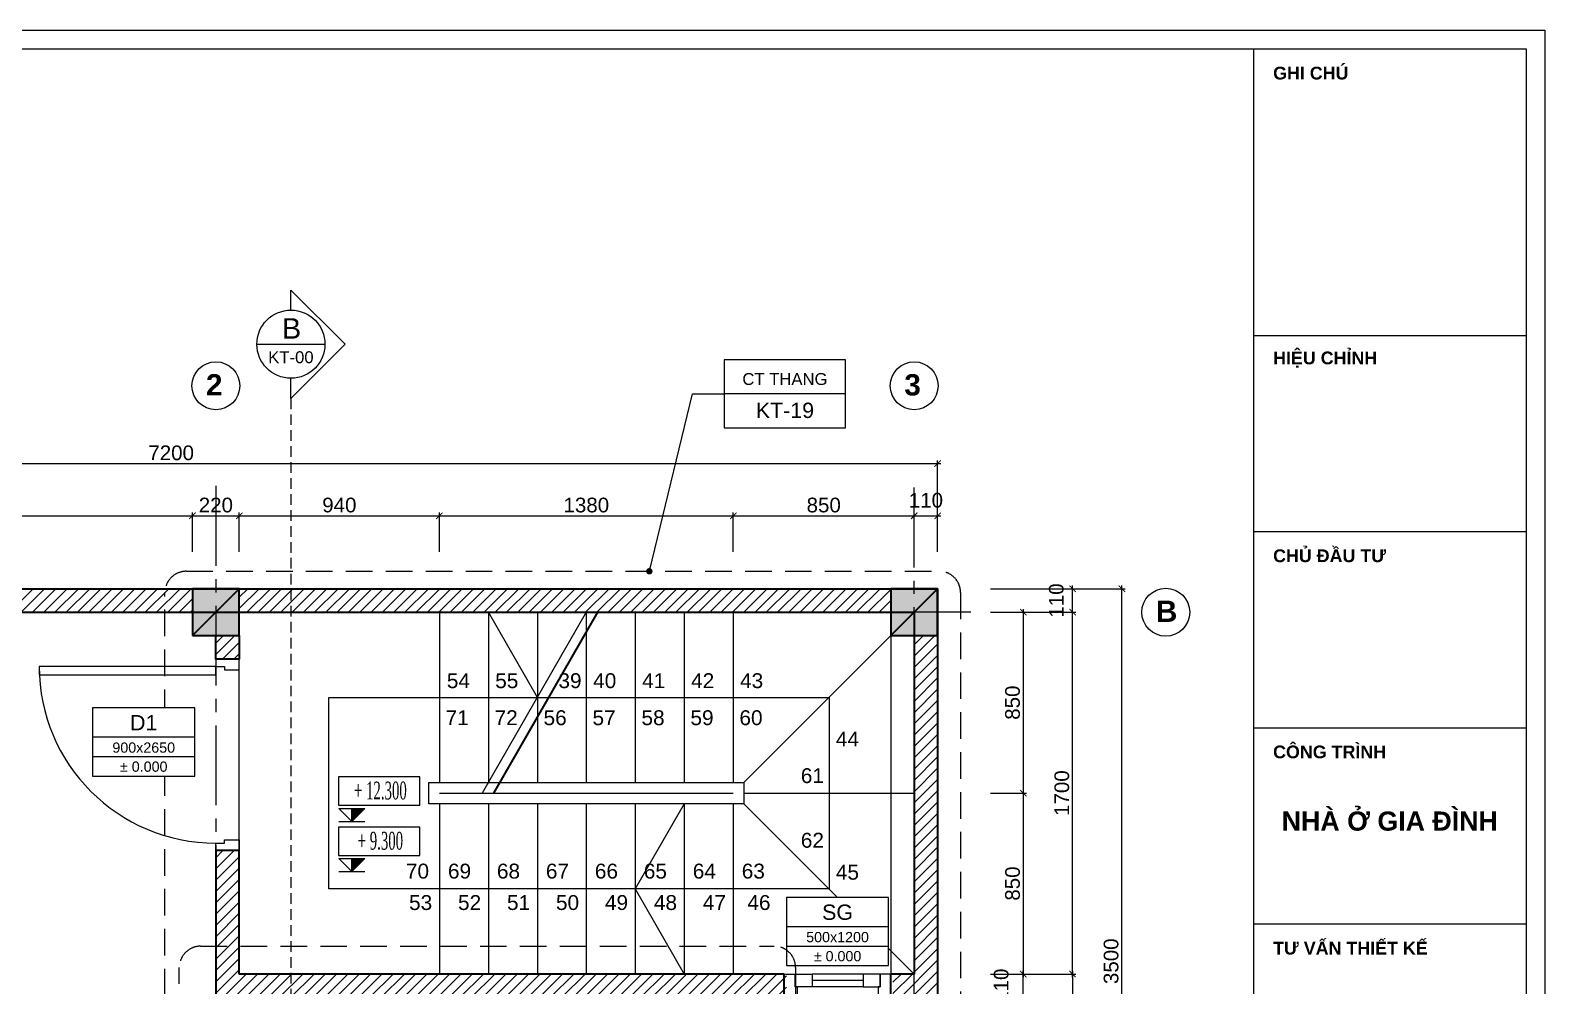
# Model space of a CAD drawing. Header units: millimetres. Extents: x 522695 to 636011, y 461124 to 505319.
# Drawn here: x 566806 to 573919, y 465545 to 470034 of the extents above; entities that cross this region are included whole.
import ezdxf
from ezdxf.enums import TextEntityAlignment as Align

# ---------------------------------------------------------------- set-up
doc = ezdxf.new("R2010")
doc.units = ezdxf.units.MM
doc.header["$LTSCALE"] = 500
doc.header["$MEASUREMENT"] = 0
doc.linetypes.add('CENTER2', pattern=[1.125, 0.75, -0.125, 0.125, -0.125])
doc.linetypes.add('DASHED2', pattern=[0.375, 0.25, -0.125])
doc.layers.get('0').update_dxf_attribs({"linetype": 'CONTINUOUS'})
doc.layers.get('DEFPOINTS').update_dxf_attribs({"color": 250, "linetype": 'CONTINUOUS'})
for name, color, linetype, lineweight in [('DH_CAT', 3, 'CONTINUOUS', 35), ('DH_HATCH', 250, 'CONTINUOUS', 5), ('DH_KHUAT', 149, 'DASHED2', 9), ('DH_KTHUOC', 8, 'CONTINUOUS', 5), ('DH_NOITHAT', 252, 'CONTINUOUS', 9), ('DH_TEXT', 4, 'CONTINUOUS', 13), ('DH_THAY', 4, 'CONTINUOUS', 13), ('DH_TRUC', 251, 'CENTER2', 5), ('TEXT', 3, 'CONTINUOUS', 25)]:
    doc.layers.add(name, color=color, linetype=linetype, lineweight=lineweight)
doc.layers.add('E_Thay', color=33, linetype='CONTINUOUS')
doc.layers.add('IN', color=5, linetype='CONTINUOUS')
doc.styles.add('arial', font='arial.ttf')
doc.styles.add('DH_ARIAL_B', font='arialbd.ttf')
doc.styles.add('DH_KITHUOC', font='arial.ttf')
doc.styles.add('ROMANSssss', font='vntimeh.shx', dxfattribs={"width": 0.55})
doc.dimstyles.new('DH_100s', dxfattribs={"dimtxt": 230, "dimasz": 100, "dimexe": 50, "dimexo": 0, "dimgap": 50, "dimtad": 1, "dimdec": 0, "dimzin": 0, "dimdsep": 46, "dimtxsty": 'DH_KITHUOC', "dimblk1": 'ARCHTICK', "dimblk2": 'ARCHTICK', "dimsah": 1, "dimcen": 90, "dimdle": 50, "dimclrd": 8, "dimclre": 8, "dimclrt": 4, "dimadec": 0, "dimazin": 0, "dimtfac": 100, "dimtdec": 0, "dimtofl": 0, "dimtmove": 2, "dimatfit": 3, "dimldrblk": 'ARCHTICK', "dimfxl": 1, "dimtolj": 2, "dimtzin": 0, "dimarcsym": 0})

# ---------------------------------------------------------------- blocks, each defined once
blk = doc.blocks.new('KHUNGTEN_A3')
at = {"color": 3}
blk.add_lwpolyline([(0, 14850), (21000, 14850), (21000, 0), (0, 0)], close=True, dxfattribs=at)
blk.add_lwpolyline([(380, 14704), (20854, 14704), (20854, 146), (380, 146)], close=True)
for points in [[(18720, 14704), (18720, 146)], [(18720, 12461), (20854, 12461)], [(18720, 10924), (20854, 10924)], [(18720, 9388), (20854, 9388)], [(18720, 7851), (20854, 7851)]]:
    blk.add_lwpolyline(points)
at = {"layer": 'DH_TEXT', "width": 1830.82, "style": 'DH_ARIAL_B'}
for s, insert, char_height, attachment_point in [('GHI CHÚ', (18874, 14514), 100, 4), ('HIỆU CHỈNH', (18874, 12271), 100, 4), ('CHỦ ĐẦU TƯ', (18874, 10734), 100, 4), ('CÔNG TRÌNH', (18874, 9198), 100, 4), ('NHÀ Ở GIA ĐÌNH', (19787, 8656), 150, 5), ('TƯ VẤN THIẾT KẾ', (18874, 7661), 100, 4)]:
    blk.add_mtext(s, dxfattribs=dict(at, insert=insert, char_height=char_height, attachment_point=attachment_point))
blk = doc.blocks.new('*U17')
for p, q in [((-900, 0), (-900, -110)), ((0, 0), (0, -110))]:
    blk.add_line(p, q)
for points in [[(-35, 0), (-35, 830), (-75, 830), (-75, 0)], [(-865, -40), (-850, -40), (-850, -110), (-900, -110), (-900, 0), (-865, 0)], [(-35, -40), (-50, -40), (-50, -110), (0, -110), (0, 0), (-35, 0)]]:
    blk.add_lwpolyline(points, close=True)
at = {"color": 8}
blk.add_arc((-35, 0), 830, 90, 180, dxfattribs=at)
blk = doc.blocks.new('*U24')
for p, q in [((60, -110.4), (440, -110.4)), ((500, -110.4), (500, -220.4))]:
    blk.add_line(p, q)
at = {"color": 8}
for p, q in [((130, -160.4), (370, -160.4)), ((130, -190.4), (370, -190.4)), ((130, -220.4), (370, -220.4))]:
    blk.add_line(p, q, dxfattribs=at)
for points in [[(50, -160.4), (60, -160.4), (60, -110.4), (0, -110.4), (0, -220.4), (50, -220.4)], [(450, -160.4), (440, -160.4), (440, -110.4), (500, -110.4), (500, -220.4), (450, -220.4)]]:
    blk.add_lwpolyline(points, close=True)
for points in [[(50, -160.4), (50, -220.4), (130, -220.4), (130, -160.4)], [(450, -160.4), (450, -220.4), (370, -220.4), (370, -160.4)]]:
    blk.add_lwpolyline(points, close=True, dxfattribs=at)
blk = doc.blocks.new('cot220')
at = {"layer": 'DH_HATCH'}
blk.add_hatch(color=256, dxfattribs=at).paths.add_polyline_path([(-110, -110), (110, -110), (110, 110), (-110, 110)])
at = {"layer": 'DH_CAT'}
blk.add_lwpolyline([(-110, -110), (110, -110), (110, 110), (-110, 110)], close=True, dxfattribs=at)
blk.add_lwpolyline([(110, 110), (-110, -110)], dxfattribs=at)
blk = doc.blocks.new('_ARCHTICK')
at = {"color": 0, "linetype": 'ByBlock', "const_width": 0.15}
blk.add_lwpolyline([(-0.5, -0.5), (0.5, 0.5)], dxfattribs=at)
blk = doc.blocks.new('*D528')
at = {"layer": 'DEFPOINTS', "color": 0, "transparency": 16777216}
for p in [(571315.7, 465599.8), (571469.9, 465599.8), (571315.7, 465489.8)]:
    blk.add_point(p, dxfattribs=at)
at = {"layer": 'DH_KTHUOC', "color": 8, "lineweight": -2, "transparency": 16777216}
for p, q in [((571315.7, 465599.8), (571484.9, 465599.8)), ((571469.9, 465474.8), (571469.9, 465614.8)), ((571315.7, 465489.8), (571484.9, 465489.8))]:
    blk.add_line(p, q, dxfattribs=at)
at = {"layer": 'DH_KTHUOC', "color": 8, "lineweight": -2, "transparency": 16777216, "xscale": 30, "yscale": 30, "zscale": 30}
for p, rotation in [((571469.9, 465599.8), 90), ((571469.9, 465489.8), 270)]:
    blk.add_blockref('_ARCHTICK', p, dxfattribs=dict(at, rotation=rotation))
at = {"layer": 'DH_KTHUOC', "color": 4, "transparency": 16777216, "insert": (571366.2, 465544.8), "char_height": 69, "attachment_point": 5, "rotation": 90, "style": 'DH_KITHUOC'}
blk.add_mtext('\\A2;110', dxfattribs=at)
blk = doc.blocks.new('*D529')
at = {"layer": 'DEFPOINTS', "color": 0, "transparency": 16777216}
for p in [(571315.7, 467299.8), (571701.4, 467299.8), (571315.7, 465599.8)]:
    blk.add_point(p, dxfattribs=at)
at = {"layer": 'DH_KTHUOC', "color": 8, "lineweight": -2, "transparency": 16777216}
for p, q in [((571315.7, 467299.8), (571716.4, 467299.8)), ((571701.4, 465584.8), (571701.4, 467314.8)), ((571315.7, 465599.8), (571716.4, 465599.8))]:
    blk.add_line(p, q, dxfattribs=at)
at = {"layer": 'DH_KTHUOC', "color": 8, "lineweight": -2, "transparency": 16777216, "xscale": 30, "yscale": 30, "zscale": 30}
for p, rotation in [((571701.4, 467299.8), 90), ((571701.4, 465599.8), 270)]:
    blk.add_blockref('_ARCHTICK', p, dxfattribs=dict(at, rotation=rotation))
at = {"layer": 'DH_KTHUOC', "color": 4, "transparency": 16777216, "insert": (571651.1, 466449.8), "char_height": 69, "attachment_point": 5, "rotation": 90, "style": 'DH_KITHUOC'}
blk.add_mtext('\\A2;1700', dxfattribs=at)
blk = doc.blocks.new('*D530')
at = {"layer": 'DEFPOINTS', "color": 0, "transparency": 16777216}
for p in [(571315.7, 467409.8), (571701.4, 467409.8), (571315.7, 467299.8)]:
    blk.add_point(p, dxfattribs=at)
at = {"layer": 'DH_KTHUOC', "color": 8, "lineweight": -2, "transparency": 16777216}
for p, q in [((571315.7, 467409.8), (571716.4, 467409.8)), ((571701.4, 467284.8), (571701.4, 467424.8)), ((571315.7, 467299.8), (571716.4, 467299.8))]:
    blk.add_line(p, q, dxfattribs=at)
at = {"layer": 'DH_KTHUOC', "color": 8, "lineweight": -2, "transparency": 16777216, "xscale": 30, "yscale": 30, "zscale": 30}
for p, rotation in [((571701.4, 467409.8), 90), ((571701.4, 467299.8), 270)]:
    blk.add_blockref('_ARCHTICK', p, dxfattribs=dict(at, rotation=rotation))
at = {"layer": 'DH_KTHUOC', "color": 4, "transparency": 16777216, "insert": (571625, 467354.8), "char_height": 69, "attachment_point": 5, "rotation": 90, "style": 'DH_KITHUOC'}
blk.add_mtext('\\A2;110', dxfattribs=at)
blk = doc.blocks.new('*D531')
at = {"layer": 'DEFPOINTS', "color": 0, "transparency": 16777216}
for p in [(571315.7, 467299.8), (571315.7, 466449.8), (571469.9, 466449.8)]:
    blk.add_point(p, dxfattribs=at)
at = {"layer": 'DH_KTHUOC', "color": 8, "lineweight": -2, "transparency": 16777216}
for p, q in [((571315.7, 467299.8), (571484.9, 467299.8)), ((571469.9, 467314.8), (571469.9, 466434.8)), ((571315.7, 466449.8), (571484.9, 466449.8))]:
    blk.add_line(p, q, dxfattribs=at)
at = {"layer": 'DH_KTHUOC', "color": 8, "lineweight": -2, "transparency": 16777216, "xscale": 30, "yscale": 30, "zscale": 30}
for p, rotation in [((571469.9, 467299.8), 90), ((571469.9, 466449.8), 270)]:
    blk.add_blockref('_ARCHTICK', p, dxfattribs=dict(at, rotation=rotation))
at = {"layer": 'DH_KTHUOC', "color": 4, "transparency": 16777216, "insert": (571419.7, 466874.8), "char_height": 69, "attachment_point": 5, "rotation": 90, "style": 'DH_KITHUOC'}
blk.add_mtext('\\A2;850', dxfattribs=at)
blk = doc.blocks.new('*D532')
at = {"layer": 'DEFPOINTS', "color": 0, "transparency": 16777216}
for p in [(571315.7, 466449.8), (571315.7, 465599.8), (571469.9, 465599.8)]:
    blk.add_point(p, dxfattribs=at)
at = {"layer": 'DH_KTHUOC', "color": 8, "lineweight": -2, "transparency": 16777216}
for p, q in [((571315.7, 466449.8), (571484.9, 466449.8)), ((571469.9, 466464.8), (571469.9, 465584.8)), ((571315.7, 465599.8), (571484.9, 465599.8))]:
    blk.add_line(p, q, dxfattribs=at)
at = {"layer": 'DH_KTHUOC', "color": 8, "lineweight": -2, "transparency": 16777216, "xscale": 30, "yscale": 30, "zscale": 30}
for p, rotation in [((571469.9, 466449.8), 90), ((571469.9, 465599.8), 270)]:
    blk.add_blockref('_ARCHTICK', p, dxfattribs=dict(at, rotation=rotation))
at = {"layer": 'DH_KTHUOC', "color": 4, "transparency": 16777216, "insert": (571419.7, 466024.8), "char_height": 69, "attachment_point": 5, "rotation": 90, "style": 'DH_KITHUOC'}
blk.add_mtext('\\A2;850', dxfattribs=at)
blk = doc.blocks.new('*D533')
at = {"layer": 'DEFPOINTS', "color": 0, "transparency": 16777216}
for p in [(571315.7, 465599.8), (571315.7, 464019.8), (571701.4, 464019.8)]:
    blk.add_point(p, dxfattribs=at)
at = {"layer": 'DH_KTHUOC', "color": 8, "lineweight": -2, "transparency": 16777216}
for p, q in [((571315.7, 465599.8), (571716.4, 465599.8)), ((571701.4, 465614.8), (571701.4, 464004.8)), ((571315.7, 464019.8), (571716.4, 464019.8))]:
    blk.add_line(p, q, dxfattribs=at)
at = {"layer": 'DH_KTHUOC', "color": 8, "lineweight": -2, "transparency": 16777216, "xscale": 30, "yscale": 30, "zscale": 30}
for p, rotation in [((571701.4, 465599.8), 90), ((571701.4, 464019.8), 270)]:
    blk.add_blockref('_ARCHTICK', p, dxfattribs=dict(at, rotation=rotation))
at = {"layer": 'DH_KTHUOC', "color": 4, "transparency": 16777216, "insert": (571651.1, 464809.8), "char_height": 69, "attachment_point": 5, "rotation": 90, "style": 'DH_KITHUOC'}
blk.add_mtext('\\A2;1580', dxfattribs=at)
blk = doc.blocks.new('*D534')
at = {"layer": 'DEFPOINTS', "color": 0, "transparency": 16777216}
for p in [(571315.7, 467409.8), (571932.8, 467409.8), (571315.7, 463909.8)]:
    blk.add_point(p, dxfattribs=at)
at = {"layer": 'DH_KTHUOC', "color": 8, "lineweight": -2, "transparency": 16777216}
for p, q in [((571315.7, 467409.8), (571947.8, 467409.8)), ((571932.8, 463894.8), (571932.8, 467424.8)), ((571315.7, 463909.8), (571947.8, 463909.8))]:
    blk.add_line(p, q, dxfattribs=at)
at = {"layer": 'DH_KTHUOC', "color": 8, "lineweight": -2, "transparency": 16777216, "xscale": 30, "yscale": 30, "zscale": 30}
for p, rotation in [((571932.8, 467409.8), 90), ((571932.8, 463909.8), 270)]:
    blk.add_blockref('_ARCHTICK', p, dxfattribs=dict(at, rotation=rotation))
at = {"layer": 'DH_KTHUOC', "color": 4, "transparency": 16777216, "insert": (571882.5, 465659.8), "char_height": 69, "attachment_point": 5, "rotation": 90, "style": 'DH_KITHUOC'}
blk.add_mtext('\\A2;3500', dxfattribs=at)
blk = doc.blocks.new('*D537')
at = {"layer": 'DEFPOINTS', "color": 0, "transparency": 16777216}
for p in [(567567.5, 467752.8), (564087.5, 467584), (567567.5, 467584)]:
    blk.add_point(p, dxfattribs=at)
at = {"layer": 'DH_KTHUOC', "color": 8, "lineweight": -2, "transparency": 16777216}
for p, q in [((564087.5, 467584), (564087.5, 467767.8)), ((567567.5, 467584), (567567.5, 467767.8)), ((564072.5, 467752.8), (567582.5, 467752.8))]:
    blk.add_line(p, q, dxfattribs=at)
at = {"layer": 'DH_KTHUOC', "color": 8, "lineweight": -2, "transparency": 16777216, "xscale": 30, "yscale": 30, "zscale": 30, "rotation": 180}
blk.add_blockref('_ARCHTICK', (564087.5, 467752.8), dxfattribs=at)
at = {"layer": 'DH_KTHUOC', "color": 8, "lineweight": -2, "transparency": 16777216, "xscale": 30, "yscale": 30, "zscale": 30}
blk.add_blockref('_ARCHTICK', (567567.5, 467752.8), dxfattribs=at)
at = {"layer": 'DH_KTHUOC', "color": 4, "transparency": 16777216, "insert": (565827.5, 467803), "char_height": 69, "attachment_point": 5, "style": 'DH_KITHUOC'}
blk.add_mtext('\\A2;3480', dxfattribs=at)
blk = doc.blocks.new('*D538')
at = {"layer": 'DEFPOINTS', "color": 0, "transparency": 16777216}
for p in [(567787.5, 467752.8), (567567.5, 467584), (567787.5, 467584)]:
    blk.add_point(p, dxfattribs=at)
at = {"layer": 'DH_KTHUOC', "color": 8, "lineweight": -2, "transparency": 16777216}
for p, q in [((567567.5, 467584), (567567.5, 467767.8)), ((567787.5, 467584), (567787.5, 467767.8)), ((567552.5, 467752.8), (567802.5, 467752.8))]:
    blk.add_line(p, q, dxfattribs=at)
at = {"layer": 'DH_KTHUOC', "color": 8, "lineweight": -2, "transparency": 16777216, "xscale": 30, "yscale": 30, "zscale": 30, "rotation": 180}
blk.add_blockref('_ARCHTICK', (567567.5, 467752.8), dxfattribs=at)
at = {"layer": 'DH_KTHUOC', "color": 8, "lineweight": -2, "transparency": 16777216, "xscale": 30, "yscale": 30, "zscale": 30}
blk.add_blockref('_ARCHTICK', (567787.5, 467752.8), dxfattribs=at)
at = {"layer": 'DH_KTHUOC', "color": 4, "transparency": 16777216, "insert": (567677.5, 467803), "char_height": 69, "attachment_point": 5, "style": 'DH_KITHUOC'}
blk.add_mtext('\\A2;220', dxfattribs=at)
blk = doc.blocks.new('*D539')
at = {"layer": 'DEFPOINTS', "color": 0, "transparency": 16777216}
for p in [(568727.5, 467752.8), (567787.5, 467584), (568727.5, 467584)]:
    blk.add_point(p, dxfattribs=at)
at = {"layer": 'DH_KTHUOC', "color": 8, "lineweight": -2, "transparency": 16777216}
for p, q in [((567787.5, 467584), (567787.5, 467767.8)), ((568727.5, 467584), (568727.5, 467767.8)), ((567772.5, 467752.8), (568742.5, 467752.8))]:
    blk.add_line(p, q, dxfattribs=at)
at = {"layer": 'DH_KTHUOC', "color": 8, "lineweight": -2, "transparency": 16777216, "xscale": 30, "yscale": 30, "zscale": 30, "rotation": 180}
blk.add_blockref('_ARCHTICK', (567787.5, 467752.8), dxfattribs=at)
at = {"layer": 'DH_KTHUOC', "color": 8, "lineweight": -2, "transparency": 16777216, "xscale": 30, "yscale": 30, "zscale": 30}
blk.add_blockref('_ARCHTICK', (568727.5, 467752.8), dxfattribs=at)
at = {"layer": 'DH_KTHUOC', "color": 4, "transparency": 16777216, "insert": (568257.5, 467803), "char_height": 69, "attachment_point": 5, "style": 'DH_KITHUOC'}
blk.add_mtext('\\A2;940', dxfattribs=at)
blk = doc.blocks.new('*D540')
at = {"layer": 'DEFPOINTS', "color": 0, "transparency": 16777216}
for p in [(570107.5, 467752.8), (568727.5, 467584), (570107.5, 467584)]:
    blk.add_point(p, dxfattribs=at)
at = {"layer": 'DH_KTHUOC', "color": 8, "lineweight": -2, "transparency": 16777216}
for p, q in [((568727.5, 467584), (568727.5, 467767.8)), ((570107.5, 467584), (570107.5, 467767.8)), ((568712.5, 467752.8), (570122.5, 467752.8))]:
    blk.add_line(p, q, dxfattribs=at)
at = {"layer": 'DH_KTHUOC', "color": 8, "lineweight": -2, "transparency": 16777216, "xscale": 30, "yscale": 30, "zscale": 30, "rotation": 180}
blk.add_blockref('_ARCHTICK', (568727.5, 467752.8), dxfattribs=at)
at = {"layer": 'DH_KTHUOC', "color": 8, "lineweight": -2, "transparency": 16777216, "xscale": 30, "yscale": 30, "zscale": 30}
blk.add_blockref('_ARCHTICK', (570107.5, 467752.8), dxfattribs=at)
at = {"layer": 'DH_KTHUOC', "color": 4, "transparency": 16777216, "insert": (569417.5, 467803), "char_height": 69, "attachment_point": 5, "style": 'DH_KITHUOC'}
blk.add_mtext('\\A2;1380', dxfattribs=at)
blk = doc.blocks.new('*D541')
at = {"layer": 'DEFPOINTS', "color": 0, "transparency": 16777216}
for p in [(570957.5, 467752.8), (570107.5, 467584), (570957.5, 467584)]:
    blk.add_point(p, dxfattribs=at)
at = {"layer": 'DH_KTHUOC', "color": 8, "lineweight": -2, "transparency": 16777216}
for p, q in [((570107.5, 467584), (570107.5, 467767.8)), ((570957.5, 467584), (570957.5, 467767.8)), ((570092.5, 467752.8), (570972.5, 467752.8))]:
    blk.add_line(p, q, dxfattribs=at)
at = {"layer": 'DH_KTHUOC', "color": 8, "lineweight": -2, "transparency": 16777216, "xscale": 30, "yscale": 30, "zscale": 30, "rotation": 180}
blk.add_blockref('_ARCHTICK', (570107.5, 467752.8), dxfattribs=at)
at = {"layer": 'DH_KTHUOC', "color": 8, "lineweight": -2, "transparency": 16777216, "xscale": 30, "yscale": 30, "zscale": 30}
blk.add_blockref('_ARCHTICK', (570957.5, 467752.8), dxfattribs=at)
at = {"layer": 'DH_KTHUOC', "color": 4, "transparency": 16777216, "insert": (570532.5, 467803), "char_height": 69, "attachment_point": 5, "style": 'DH_KITHUOC'}
blk.add_mtext('\\A2;850', dxfattribs=at)
blk = doc.blocks.new('*D542')
at = {"layer": 'DEFPOINTS', "color": 0, "transparency": 16777216}
for p in [(571067.5, 467752.8), (570957.5, 467584), (571067.5, 467584)]:
    blk.add_point(p, dxfattribs=at)
at = {"layer": 'DH_KTHUOC', "color": 8, "lineweight": -2, "transparency": 16777216}
for p, q in [((570957.5, 467584), (570957.5, 467767.8)), ((571067.5, 467584), (571067.5, 467767.8)), ((570942.5, 467752.8), (571082.5, 467752.8))]:
    blk.add_line(p, q, dxfattribs=at)
at = {"layer": 'DH_KTHUOC', "color": 8, "lineweight": -2, "transparency": 16777216, "xscale": 30, "yscale": 30, "zscale": 30, "rotation": 180}
blk.add_blockref('_ARCHTICK', (570957.5, 467752.8), dxfattribs=at)
at = {"layer": 'DH_KTHUOC', "color": 8, "lineweight": -2, "transparency": 16777216, "xscale": 30, "yscale": 30, "zscale": 30}
blk.add_blockref('_ARCHTICK', (571067.5, 467752.8), dxfattribs=at)
at = {"layer": 'DH_KTHUOC', "color": 4, "transparency": 16777216, "insert": (571012.5, 467825.5), "char_height": 69, "attachment_point": 5, "style": 'DH_KITHUOC'}
blk.add_mtext('\\A2;110', dxfattribs=at)
blk = doc.blocks.new('*D543')
at = {"layer": 'DEFPOINTS', "color": 0, "transparency": 16777216}
for p in [(571067.5, 467998.1), (563867.5, 467584), (571067.5, 467584)]:
    blk.add_point(p, dxfattribs=at)
at = {"layer": 'DH_KTHUOC', "color": 8, "lineweight": -2, "transparency": 16777216}
for p, q in [((563852.5, 467998.1), (571082.5, 467998.1)), ((563867.5, 467584), (563867.5, 468013.1)), ((571067.5, 467584), (571067.5, 468013.1))]:
    blk.add_line(p, q, dxfattribs=at)
at = {"layer": 'DH_KTHUOC', "color": 8, "lineweight": -2, "transparency": 16777216, "xscale": 30, "yscale": 30, "zscale": 30, "rotation": 180}
blk.add_blockref('_ARCHTICK', (563867.5, 467998.1), dxfattribs=at)
at = {"layer": 'DH_KTHUOC', "color": 8, "lineweight": -2, "transparency": 16777216, "xscale": 30, "yscale": 30, "zscale": 30}
blk.add_blockref('_ARCHTICK', (571067.5, 467998.1), dxfattribs=at)
at = {"layer": 'DH_KTHUOC', "color": 4, "transparency": 16777216, "insert": (567467.5, 468048.3), "char_height": 69, "attachment_point": 5, "style": 'DH_KITHUOC'}
blk.add_mtext('\\A2;7200', dxfattribs=at)
blk = doc.blocks.new('CosSan')
at = {"lineweight": 25}
blk.add_hatch(color=8, dxfattribs=at).paths.add_polyline_path([(160, 160), (0, 160), (0, 0)])
at = {"color": 8, "lineweight": 25}
for p, q in [((-160, 0), (160, 0)), ((0, 0), (0, 160))]:
    blk.add_line(p, q, dxfattribs=at)
blk.add_lwpolyline([(0, 0), (-160, 160), (160, 160)], close=True, dxfattribs=at)
at = {"color": 8}
blk.add_wipeout([(-161, 550), (-161, 200), (839, 200), (839, 550)], dxfattribs=at).dxf.layer = 'E_Thay'
at = {"color": 8, "lineweight": 25}
blk.add_lwpolyline([(-161, 200), (839, 200), (839, 550), (-161, 550)], close=True, dxfattribs=at)
at = {"layer": 'E_Thay', "color": 8, "lineweight": 25}
blk.add_line((-160, 160), (160, 160), dxfattribs=at)
at = {"style": 'ROMANSssss', "width": 0.55}
blk.add_attdef('%%P0,000', text='', height=220, dxfattribs=at).set_placement((353, 271), align=Align.CENTER)
blk = doc.blocks.new('*U212')
at = {"color": 8}
for points in [[(0, 518.2), (0, 636.4), (318.2, 318.2), (0, 0), (0, 118.2)], [(-200, 318.2), (200, 318.2)], [(0, -7111.6), (0, -6993.4), (318.2, -7311.6), (0, -7629.8), (0, -7511.6)], [(-200, -7311.6), (200, -7311.6)]]:
    blk.add_lwpolyline(points, dxfattribs=at)
for centre in [(0, 318.2), (0, -7311.6)]:
    blk.add_circle(centre, 200, dxfattribs=at)
at = {"layer": 'DH_KHUAT', "color": 250, "linetype": 'DASHED2', "ltscale": 0.5}
blk.add_lwpolyline([(0, 0), (0, -7111.6)], dxfattribs=at)
at = {"style": 'arial'}
for p in [(4.1, 410.9), (4.1, -7218.9)]:
    blk.add_text('B', height=120, dxfattribs=at).set_placement(p, align=Align.MIDDLE_CENTER)
for p in [(0, 185.6), (0, -7444.2)]:
    blk.add_attdef('KYHIEU', text='', height=70, dxfattribs=at).set_placement(p, align=Align.BOTTOM_CENTER)
blk = doc.blocks.new('CHITIET')
blk.add_wipeout([(711.8, 400), (0, 400), (0, 0), (711.8, 0)]).dxf.layer = 'DH_KTHUOC'
at = {"layer": 'DH_KTHUOC'}
blk.add_lwpolyline([(0, 0), (711.8, 0), (711.8, 400), (0, 400)], close=True, dxfattribs=at)
blk.add_lwpolyline([(711.8, 200), (0, 200)], dxfattribs=at)
at = {"layer": 'DH_KTHUOC', "style": 'arial'}
for tag, height, p in [('CHITIET', 70, (355.9, 251.6)), ('BANVE', 90, (355.9, 57.7))]:
    blk.add_attdef(tag, text='', height=height, dxfattribs=at).set_placement(p, align=Align.CENTER)
blk = doc.blocks.new('CUA')
blk.add_wipeout([(0, 400), (600, 400), (600, 0), (0, 0)]).dxf.layer = 'DH_KTHUOC'
at = {"layer": 'DH_KTHUOC'}
blk.add_lwpolyline([(0, 0), (600, 0), (600, 400), (0, 400)], close=True, dxfattribs=at)
for points in [[(0, 230), (600, 230)], [(0, 115), (600, 115)]]:
    blk.add_lwpolyline(points, dxfattribs=at)
at = {"layer": 'DH_KTHUOC', "style": 'arial'}
for tag, height, p in [('CUA', 90, (300, 268.6)), ('KICHTHUOC', 60, (300, 137.4)), ('COS', 60, (300, 25.5))]:
    blk.add_attdef(tag, text='', height=height, dxfattribs=at).set_placement(p, align=Align.CENTER)

msp = doc.modelspace()

# ---------------------------------------------------------------- hatches: boundary and pattern name
at = {"layer": 'DH_HATCH'}
h = msp.add_hatch(dxfattribs=at)
h.set_pattern_fill('ANSI31', color=256, scale=300, style=0)
h.set_pattern_definition([(45, (456063.38, 514055.503), (-26.516504, 26.516504), [])])
h.paths.add_polyline_path([(568030, 465599.8), (567837.5, 465599.8), (567837.5, 465489.8), (568030, 465489.8)])
h.paths.add_polyline_path([(568637.5, 465599.8), (568030, 465599.8), (568030, 465489.8), (568637.5, 465489.8)])
h.paths.add_polyline_path([(563067.5, 464619.8), (563017.9, 464619.8), (563017.9, 464019.8), (563067.5, 464019.8)])
h.paths.add_polyline_path([(563067.5, 464019.8), (563017.9, 464019.8), (563017.9, 463909.8), (563067.5, 463909.8)])
h.paths.add_polyline_path([(563067.5, 466859.8), (563017.9, 466859.8), (563017.9, 466219.8), (563067.5, 466219.8)])
h.paths.add_polyline_path([(563287.5, 467299.8), (563867.5, 467299.8), (563867.5, 467409.8), (563067.5, 467409.8), (563067.5, 466219.8), (563287.5, 466219.8)])
h.paths.add_polyline_path([(563287.5, 464619.8), (563067.5, 464619.8), (563067.5, 463909.8), (563867.5, 463909.8), (563867.5, 464019.8), (563287.5, 464019.8)])
h.paths.add_polyline_path([(567567.5, 464019.8), (564087.5, 464019.8), (564087.5, 463909.8), (567567.5, 463909.8)])
h.paths.add_polyline_path([(570847.5, 464019.8), (570257.5, 464019.8), (570257.5, 464489.8), (570147.5, 464489.8), (570147.5, 464019.8), (567787.5, 464019.8), (567787.5, 463909.8), (570847.5, 463909.8)])
h.paths.add_polyline_path([(570357.5, 465599.8), (568637.5, 465599.8), (568637.5, 465489.8), (570147.5, 465489.8), (570147.5, 465289.8), (570257.5, 465289.8), (570257.5, 465489.8), (570357.5, 465489.8)])
h.paths.add_polyline_path([(571067.5, 467189.8), (570957.5, 467189.8), (570957.5, 465599.8), (570857.5, 465599.8), (570857.5, 465489.8), (570957.5, 465489.8), (570957.5, 464129.8), (571067.5, 464129.8)])
h.paths.add_polyline_path([(570847.5, 467409.8), (567787.5, 467409.8), (567787.5, 467299.8), (570847.5, 467299.8)])
h.paths.add_polyline_path([(567567.5, 467409.8), (564087.5, 467409.8), (564087.5, 467299.8), (567567.5, 467299.8)])
h.paths.add_polyline_path([(567787.5, 467189.8), (567677.5, 467189.8), (567677.5, 467079.8), (567787.5, 467079.8)])
h.paths.add_polyline_path([(567677.5, 465439.8), (567787.5, 465439.8), (567787.5, 465489.8), (567837.5, 465489.8), (567837.5, 465599.8), (567787.5, 465599.8), (567787.5, 466179.8), (567677.5, 466179.8)])
h.paths.add_polyline_path([(567787.5, 464639.8), (567677.5, 464639.8), (567677.5, 464129.8), (567787.5, 464129.8)])

# ---------------------------------------------------------------- linework, layer by layer
at = {"layer": 'DH_CAT'}
for points in [[(563067.5, 466859.8), (563067.5, 467409.8), (571067.5, 467409.8), (571067.5, 463909.8), (563067.5, 463909.8)], [(563287.5, 466219.8), (563287.5, 467299.8), (570957.5, 467299.8), (570957.5, 465599.8)], [(569469.6, 467299.8), (568980.9, 466449.8)], [(567787.5, 467189.8), (567787.5, 467079.8), (567677.5, 467079.8), (567677.5, 467189.8)], [(567787.5, 465599.8), (567787.5, 466179.8), (567677.5, 466179.8), (567677.5, 465439.8)], [(570347.5, 465599.8), (567787.5, 465599.8)], [(570347.5, 465489.8), (570347.5, 465599.8)], [(570957.5, 465599.8), (570847.5, 465599.8)], [(570847.5, 465489.8), (570847.5, 465599.8)]]:
    msp.add_lwpolyline(points, dxfattribs=at)
at = {"layer": 'DH_KTHUOC'}
for points in [[(569417.5, 467299.8), (568928.8, 466449.8)], [(569187.5, 466899.8), (568957.5, 467299.8)], [(567787.5, 466179.8), (567787.5, 467189.8)], [(569877.5, 466399.8), (569647.5, 465999.8), (569877.5, 465599.8)]]:
    msp.add_lwpolyline(points, dxfattribs=at)
msp.add_lwpolyline([(568208, 466899.8), (570557.5, 466899.8), (570557.5, 465999.8), (568208, 465999.8)], close=True, dxfattribs=at)
at = {"layer": 'DH_THAY'}
msp.add_line((568727.5, 466449.8), (570107.5, 466449.8), dxfattribs=at)
for points in [[(568727.5, 467299.8), (568727.5, 466499.8)], [(568957.5, 467299.8), (568957.5, 466499.8)], [(569187.5, 467299.8), (569187.5, 466499.8)], [(569417.5, 467299.8), (569417.5, 466499.8)], [(569647.5, 467299.8), (569647.5, 466499.8)], [(569877.5, 467299.8), (569877.5, 466499.8)], [(570107.5, 467299.8), (570107.5, 466499.8)], [(570157.5, 466499.8), (570847.5, 467189.8)], [(570157.5, 466449.8), (570957.5, 466449.8)], [(568727.5, 466399.8), (568727.5, 465599.8)], [(568957.5, 466399.8), (568957.5, 465599.8)], [(569187.5, 466399.8), (569187.5, 465599.8)], [(569417.5, 466399.8), (569417.5, 465599.8)], [(569647.5, 466399.8), (569647.5, 465599.8)], [(569877.5, 466399.8), (569877.5, 465599.8)], [(570107.5, 466399.8), (570107.5, 465599.8)], [(570157.5, 466399.8), (570957.5, 465599.8)]]:
    msp.add_lwpolyline(points, dxfattribs=at)
msp.add_lwpolyline([(568677.5, 466499.8), (570157.5, 466499.8), (570157.5, 466399.8), (568677.5, 466399.8)], close=True, dxfattribs=at)
for centre in [(567677.5, 468363.9), (570957.5, 468363.9), (572139.1, 467299.8)]:
    msp.add_circle(centre, 112.5, dxfattribs=at)
at = {"layer": 'DH_TRUC'}
for p, q in [((567677.5, 467892.9), (567677.5, 463572.9)), ((570957.5, 463572.9), (570957.5, 467892.9)), ((571224.1, 467299.8), (562737.4, 467299.8))]:
    msp.add_line(p, q, dxfattribs=at)

# ---------------------------------------------------------------- block references
at = {"xscale": 0.6000000000058208, "yscale": 0.6000000000058208, "zscale": 0.6000000000058208}
msp.add_blockref('KHUNGTEN_A3', (561318.9, 461124.2), dxfattribs=at)
at = {"layer": 'DH_CAT'}
for p in [(567677.5, 467299.8), (570957.5, 467299.8)]:
    msp.add_blockref('cot220', p, dxfattribs=at)
at = {"layer": 'DH_NOITHAT'}
for name, p, rotation in [('*U17', (567677.5, 467079.8), 90), ('*U24', (570847.9, 465379.4), 180)]:
    msp.add_blockref(name, p, dxfattribs=dict(at, rotation=rotation))

# ---------------------------------------------------------------- texts
at = {"layer": 'DH_TEXT'}
for s, height, style, p in [('2', 100, 'DH_ARIAL_B', (567631, 468318.4)), ('3', 100, 'DH_ARIAL_B', (570911, 468318.4)), ('B', 100, 'DH_ARIAL_B', (572092.5, 467254.2)), ('54', 70, 'arial', (568762.4, 466943.1)), ('55', 70, 'arial', (568989.5, 466943.1)), ('39', 70, 'arial', (569286.4, 466943.1)), ('40', 70, 'arial', (569449.5, 466943.1)), ('41', 70, 'arial', (569679.5, 466943.1)), ('42', 70, 'arial', (569909.5, 466943.1)), ('43', 70, 'arial', (570139.5, 466943.1)), ('44', 70, 'arial', (570589.5, 466668.9)), ('45', 70, 'arial', (570589.5, 466043.1)), ('53', 70, 'arial', (568584.8, 465900.6)), ('52', 70, 'arial', (568814.8, 465900.6)), ('51', 70, 'arial', (569044.8, 465900.6)), ('50', 70, 'arial', (569274.8, 465900.6)), ('49', 70, 'arial', (569504.8, 465900.6)), ('48', 70, 'arial', (569734.8, 465900.6)), ('47', 70, 'arial', (569964.8, 465900.6)), ('46', 70, 'arial', (570173.9, 465900.6))]:
    msp.add_text(s, height=height, dxfattribs=dict(at, style=style)).set_placement(p)
at = {"layer": 'DH_TEXT', "color": 250, "style": 'arial'}
for s, p in [('71', (568756.5, 466769.1)), ('72', (568986.5, 466769.1)), ('56', (569216.5, 466769.1)), ('57', (569446.5, 466769.1)), ('58', (569676.5, 466769.1)), ('59', (569906.5, 466769.1)), ('60', (570136.5, 466769.1)), ('61', (570425, 466496.8)), ('62', (570425, 466193.3)), ('69', (568767.5, 466048.3)), ('68', (568997.5, 466048.3)), ('67', (569227.5, 466048.3)), ('66', (569457.5, 466048.3)), ('65', (569687.5, 466048.3)), ('64', (569917.5, 466048.3)), ('63', (570147.5, 466048.3))]:
    msp.add_text(s, height=70, dxfattribs=at).set_placement(p)

# ---------------------------------------------------------------- dimensions: what is measured, and where the dimension line sits
at = {"layer": 'DH_KTHUOC'}
for base, p1, p2, picture, middle in [((571067.5, 467998.1), (563867.5, 467584), (571067.5, 467584), '*D543', (567467.5, 468048.3)), ((567567.5, 467752.8), (564087.5, 467584), (567567.5, 467584), '*D537', (565827.5, 467803)), ((567787.5, 467752.8), (567567.5, 467584), (567787.5, 467584), '*D538', (567677.5, 467803)), ((568727.5, 467752.8), (567787.5, 467584), (568727.5, 467584), '*D539', (568257.5, 467803)), ((570107.5, 467752.8), (568727.5, 467584), (570107.5, 467584), '*D540', (569417.5, 467803)), ((570957.5, 467752.8), (570107.5, 467584), (570957.5, 467584), '*D541', (570532.5, 467803)), ((571067.5, 467752.8), (570957.5, 467584), (571067.5, 467584), '*D542', (571012.5, 467825.5))]:
    dim = msp.add_linear_dim(base=base, p1=p1, p2=p2, dimstyle='DH_100s', override={"dimscale": 0.3, "dimarcsym": 2}, dxfattribs=at)
    dim.commit()
    dim.dimension.update_dxf_attribs({"geometry": picture, "text_midpoint": middle})
for base, p1, p2, picture, middle in [((571701.4, 467409.8), (571315.7, 467299.8), (571315.7, 467409.8), '*D530', (571625, 467354.8)), ((571469.9, 465599.8), (571315.7, 465489.8), (571315.7, 465599.8), '*D528', (571366.2, 465544.8))]:
    dim = msp.add_linear_dim(base=base, p1=p1, p2=p2, angle=90, dimstyle='DH_100s', override={"dimscale": 0.3, "dimarcsym": 2}, dxfattribs=at)
    dim.commit()
    dim.dimension.update_dxf_attribs({"geometry": picture, "text_midpoint": middle, "dimtype": 128})
for base, p1, p2, picture, middle in [((571932.8, 467409.8), (571315.7, 463909.8), (571315.7, 467409.8), '*D534', (571882.5, 465659.8)), ((571701.4, 467299.8), (571315.7, 465599.8), (571315.7, 467299.8), '*D529', (571651.1, 466449.8)), ((571469.9, 466449.8), (571315.7, 467299.8), (571315.7, 466449.8), '*D531', (571419.7, 466874.8)), ((571469.9, 465599.8), (571315.7, 466449.8), (571315.7, 465599.8), '*D532', (571419.7, 466024.8)), ((571701.4, 464019.8), (571315.7, 465599.8), (571315.7, 464019.8), '*D533', (571651.1, 464809.8))]:
    dim = msp.add_linear_dim(base=base, p1=p1, p2=p2, angle=90, dimstyle='DH_100s', override={"dimscale": 0.3, "dimarcsym": 2}, dxfattribs=at)
    dim.commit()
    dim.dimension.update_dxf_attribs({"geometry": picture, "text_midpoint": middle})

# ---------------------------------------------------------------- next in the draw order: block references
ref = msp.add_blockref('CosSan', (568315.6, 466081), dxfattribs=dict(xscale=0.3809999999939464, yscale=0.3809999999939464, zscale=0.3809999999939464))
ref.add_attrib('%%P0,000', '+ 9.300', dxfattribs={"layer": 'TEXT', "height": 83.82, "style": 'ROMANSssss', "width": 0.55}).set_placement((568450.2, 466184.1), align=Align.CENTER)
at = {"layer": 'DH_TEXT', "xscale": 0.8000000000029104, "yscale": 0.8000000000029104, "zscale": 0.8000000000029104}
msp.add_blockref('CHITIET', (570065.6, 468166.2), dxfattribs=at).add_auto_attribs({'BANVE': 'KT-19', 'CHITIET': 'CT THANG'})

# ---------------------------------------------------------------- next in the draw order: linework, layer by layer
at = {"layer": 'DH_KTHUOC', "linetype": 'DASHED2'}
msp.add_lwpolyline([(567538.3, 467492.1), (571075.1, 467492.1, -0.414214), (571175.1, 467392.1), (571175.1, 465499.3, -0.414214), (571075.1, 465399.3), (567538.3, 465399.3, -0.414214), (567438.3, 465499.3), (567438.3, 467392.1, -0.414214)], format="xyb", close=True, dxfattribs=at)

# ---------------------------------------------------------------- next in the draw order: block references
at = {"layer": 'DH_THAY'}
ref = msp.add_blockref('*U212', (568030, 468304.6), dxfattribs=dict(at, xscale=0.8, yscale=0.8, zscale=0.8))
ref.add_attrib('KYHIEU', 'KT-00', dxfattribs={"layer": '0', "height": 56, "style": 'arial'}).set_placement((568030, 462349.2), align=Align.BOTTOM_CENTER)
ref.add_attrib('KYHIEU', 'KT-00', dxfattribs={"layer": '0', "height": 56, "style": 'arial'}).set_placement((568030, 468453.1), align=Align.BOTTOM_CENTER)

# ---------------------------------------------------------------- next in the draw order: texts
at = {"layer": 'DH_TEXT', "color": 250, "style": 'arial'}
msp.add_text('70', height=70, dxfattribs=at).set_placement((568570, 466048.3))

# ---------------------------------------------------------------- next in the draw order: leaders
at = {"layer": 'DH_KTHUOC'}
msp.add_leader([(569713.5, 467492.1), (569915.9, 468326.2), (570065.6, 468326.2)], dimstyle='DH_100s', override={"dimscale": 0.3, "dimldrblk": 'DOT', "dimarcsym": 2}, dxfattribs=at)

# ---------------------------------------------------------------- next in the draw order: block references
ref = msp.add_blockref('CosSan', (568315.6, 466317), dxfattribs=dict(xscale=0.3809999999939464, yscale=0.3809999999939464, zscale=0.3809999999939464))
ref.add_attrib('%%P0,000', '+ 12.300', dxfattribs={"layer": 'TEXT', "height": 83.82, "style": 'ROMANSssss', "width": 0.55}).set_placement((568450.2, 466420.1), align=Align.CENTER)
at = {"layer": 'DH_KTHUOC', "xscale": 0.8000000000029104, "yscale": 0.8000000000029104, "zscale": 0.8000000000029104}
for p, values in [((567098.7, 466529.8), {'KICHTHUOC': '900x2650', 'COS': '%%P 0.000', 'CUA': 'D1'}), ((570357.5, 465639.3), {'KICHTHUOC': '500x1200', 'COS': '%%p 0.000', 'CUA': 'SG'})]:
    msp.add_blockref('CUA', p, dxfattribs=at).add_auto_attribs(values)

# ---------------------------------------------------------------- next in the draw order: linework, layer by layer
at = {"layer": 'DH_KTHUOC', "linetype": 'DASHED2'}
msp.add_lwpolyline([(567605.8, 465730.4), (570300.2, 465730.4, -0.414214), (570400.2, 465630.4), (570400.2, 463866.5, -0.414214), (570300.2, 463766.5), (567605.8, 463766.5, -0.414214), (567505.8, 463866.5), (567505.8, 465630.4, -0.414214)], format="xyb", close=True, dxfattribs=at)
at = {"layer": 'DH_NOITHAT'}
msp.add_lwpolyline([(570847.5, 467189.8), (570847.5, 465599.8)], dxfattribs=at)
at = {"layer": 'IN'}
msp.add_lwpolyline([(561318.9, 470034.2), (573918.9, 470034.2), (573918.9, 461124.2), (561318.9, 461124.2)], close=True, dxfattribs=at)

doc.saveas('drawing.dxf')
